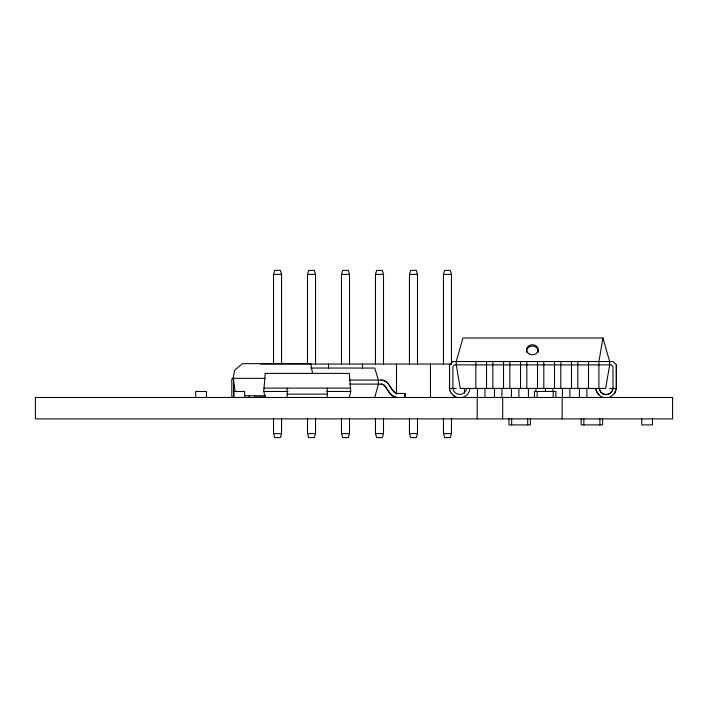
<?xml version="1.0" encoding="UTF-8"?>
<svg xmlns="http://www.w3.org/2000/svg" width="708" height="708" viewBox="0 0 708 708"><rect width="100%" height="100%" fill="white"/><g stroke="black" fill="none" stroke-linecap="round" stroke-linejoin="round"><path stroke-width="1.06" d="M265.217 397.48L263.783 391.462L265.217 373.399L349.31 373.399L350.752 391.462L349.31 397.48M602.942 337.981L609.632 361.531L609.668 364.877L605.614 388.426L460.253 388.426L456.244 364.877L456.244 361.531L462.935 337.981L602.942 337.981L598.924 361.531L598.924 388.426M235.162 391.4L233.153 378.346L234.614 370.319L242.525 363.638L310.759 363.638L312.476 373.098M450.076 390.896L449.509 388.426L449.509 364.877L452.899 361.531L613.013 361.531L616.358 364.877L616.358 388.426L614.721 393.17L610.986 396.56A10.239 10.239 0 0 1 608.668 397.48M374.753 397.48L378.382 384.108L378.382 380.09L374.753 368.045L310.67 368.045M273.518 364.036L273.518 274.394L274.731 270.376L280.341 270.376L281.554 274.394L281.554 364.036M307.502 364.036L307.502 274.394L308.715 270.376L314.325 270.376L315.538 274.394L315.538 364.036M281.554 418.286L281.554 433.606L280.341 437.624L274.731 437.624L273.518 433.606L273.518 418.286M341.486 364.036L341.486 274.394L342.699 270.376L348.309 270.376L349.522 274.394L349.522 364.036M315.538 418.286L315.538 433.606L314.325 437.624L308.715 437.624L307.502 433.606L307.502 418.286M375.47 364.036L375.47 274.394L376.683 270.376L382.293 270.376L383.506 274.394L383.506 364.036M349.522 418.286L349.522 433.606L348.309 437.624L342.699 437.624L341.486 433.606L341.486 418.286M409.454 364.036L409.454 274.394L410.667 270.376L416.277 270.376L417.49 274.394L417.49 364.036M383.506 418.286L383.506 433.606L382.293 437.624L376.683 437.624L375.47 433.606L375.47 418.286M443.438 364.036L443.438 274.394L444.651 270.376L450.261 270.376L451.474 274.394L451.474 364.036M417.49 418.286L417.49 433.606L416.277 437.624L410.667 437.624L409.454 433.606L409.454 418.286M451.474 418.286L451.474 433.606L450.261 437.624L444.651 437.624L443.438 433.606L443.438 418.286M614.677 393.17L616.323 388.426L616.323 364.877M273.518 274.394L281.554 274.394M307.502 274.394L315.538 274.394M341.486 274.394L349.522 274.394M375.47 274.394L383.506 274.394M409.454 274.394L417.49 274.394M443.438 274.394L451.474 274.394M260.544 364.036L451.615 364.036M543.62 364.877L454.527 364.877L452.854 366.549L452.899 388.426A6.912 6.912 0 0 0 466.616 388.426M543.806 364.877L611.34 364.877L613.013 366.549L612.978 388.426A6.912 6.912 0 0 1 599.26 388.426A6.912 6.912 0 0 0 613.013 388.426M233.153 378.346L265.049 378.346M233.215 379.824L233.826 379.824M349.77 380.09L381.134 380.09M349.77 384.108L381.054 384.108A5 5 0 0 1 385.214 386.329L389.294 392.462A11.602 11.602 0 0 0 397.108 397.48M263.783 388.117L350.752 388.117M456.244 388.426L449.553 388.426L449.553 364.877M609.632 388.426L616.358 388.426M263.783 391.462L287.997 391.462M326.53 391.462L350.752 391.462M397.392 393.471L405.135 393.471L405.135 397.48M287.227 394.135L327.308 394.135M244.649 395.745L265.58 395.745M265.58 397.082L254.561 397.082L254.561 395.745M273.518 433.606L281.554 433.606M307.502 433.606L315.538 433.606M341.486 433.606L349.522 433.606M375.47 433.606L383.506 433.606M409.454 433.606L417.49 433.606M443.438 433.606L451.474 433.606M381.028 380.09L381.789 380.116A9.009 9.009 0 0 1 388.126 383.506M397.498 393.471L397.126 393.418A7.584 7.584 0 0 1 392.825 390.657L388.4 384.037M451.155 393.17L454.89 396.56A10.239 10.239 0 0 0 457.244 397.48M452.793 395.091L454.855 396.56M450.04 390.896L451.191 393.17M652.466 418.888L652.466 424.915L641.767 424.915L641.767 418.888M602.588 418.888L602.588 424.915L581.188 424.915L581.188 418.888M599.915 418.888L599.915 424.915M588.49 361.531L588.49 388.426M586.888 388.426L586.888 397.48M583.861 418.888L583.861 424.915M579.392 388.426L579.392 397.48M577.79 361.531L577.79 388.426M571.498 361.531L571.498 388.426M569.896 388.426L569.896 397.48M562.4 388.426L562.4 397.48M562.152 397.48L562.152 418.888M560.798 361.531L560.798 388.426M555.869 397.48L555.869 391.462L534.46 391.462L534.46 397.48M554.506 361.531L554.506 388.426M553.196 391.462L553.196 397.48M552.904 388.426L552.904 391.489M545.408 388.426L545.408 391.489M543.806 361.531L543.806 388.426M537.514 361.531L537.514 388.426M537.142 391.462L537.142 397.48M535.912 388.426L535.912 391.489M530.38 418.888L530.38 424.915L508.972 424.915L508.972 418.888M528.416 388.426L528.416 397.48M527.708 418.888L527.708 424.915M526.814 361.531L526.814 388.426M520.522 361.531L520.522 388.426M518.92 388.426L518.92 397.48M511.654 418.888L511.654 424.915M511.424 388.426L511.424 397.48M509.822 361.531L509.822 388.426M503.53 361.531L503.53 388.426M502.68 397.48L502.68 418.888M501.928 388.426L501.928 397.48M494.432 388.426L494.432 397.48M492.83 361.531L492.83 388.426M486.538 361.531L486.538 388.426M484.936 388.426L484.936 397.48M477.44 388.426L477.44 397.48M477.192 397.48L477.192 418.888M475.838 361.531L475.838 388.426M464.448 388.851L464.448 393.17M430.464 364.036L430.464 397.48M405.029 393.471L405.029 397.48M396.48 364.036L396.48 394.25M362.496 364.036L362.496 368.355M328.512 364.036L328.512 368.355M327.308 388.117L327.308 397.48M287.227 388.117L287.227 397.48M249.207 395.745L249.207 397.48M244.658 397.48L244.658 391.462L233.959 391.462L233.959 397.48M233.56 379.479L233.56 396.091M206.426 397.48L206.426 391.462L195.718 391.462L195.718 397.48M526.787 352.389A5.814 5.053 0 0 1 532.407 346.026A5.814 5.053 0 0 1 538.018 352.389M603.65 397.48A10.239 10.239 0 0 1 601.296 396.56L599.189 395.091A10.239 10.239 0 0 1 595.915 388.426A10.239 10.239 0 0 0 599.234 395.091M469.962 388.426A10.239 10.239 0 0 1 466.678 395.091L464.581 396.56A10.239 10.239 0 0 1 462.262 397.48M395.453 397.126A11.602 11.602 0 0 1 389.179 392.462L385.108 386.329A5 5 0 0 0 380.948 384.108M381.683 380.116A9.009 9.009 0 0 1 388.011 383.506L392.94 390.657A7.584 7.584 0 0 0 397.232 393.418M233.153 378.081A1.336 1.336 0 0 0 231.817 379.417L231.817 396.144A1.336 1.336 0 0 0 233.153 397.48M672.6 397.48L35.4 397.48L35.4 418.888L672.6 418.888L672.6 397.48M529.495 354.142A5.814 5.053 0 0 0 538.222 349.761A5.814 5.053 0 0 0 529.495 345.38A5.814 5.053 0 0 0 529.495 354.142"/></g></svg>
